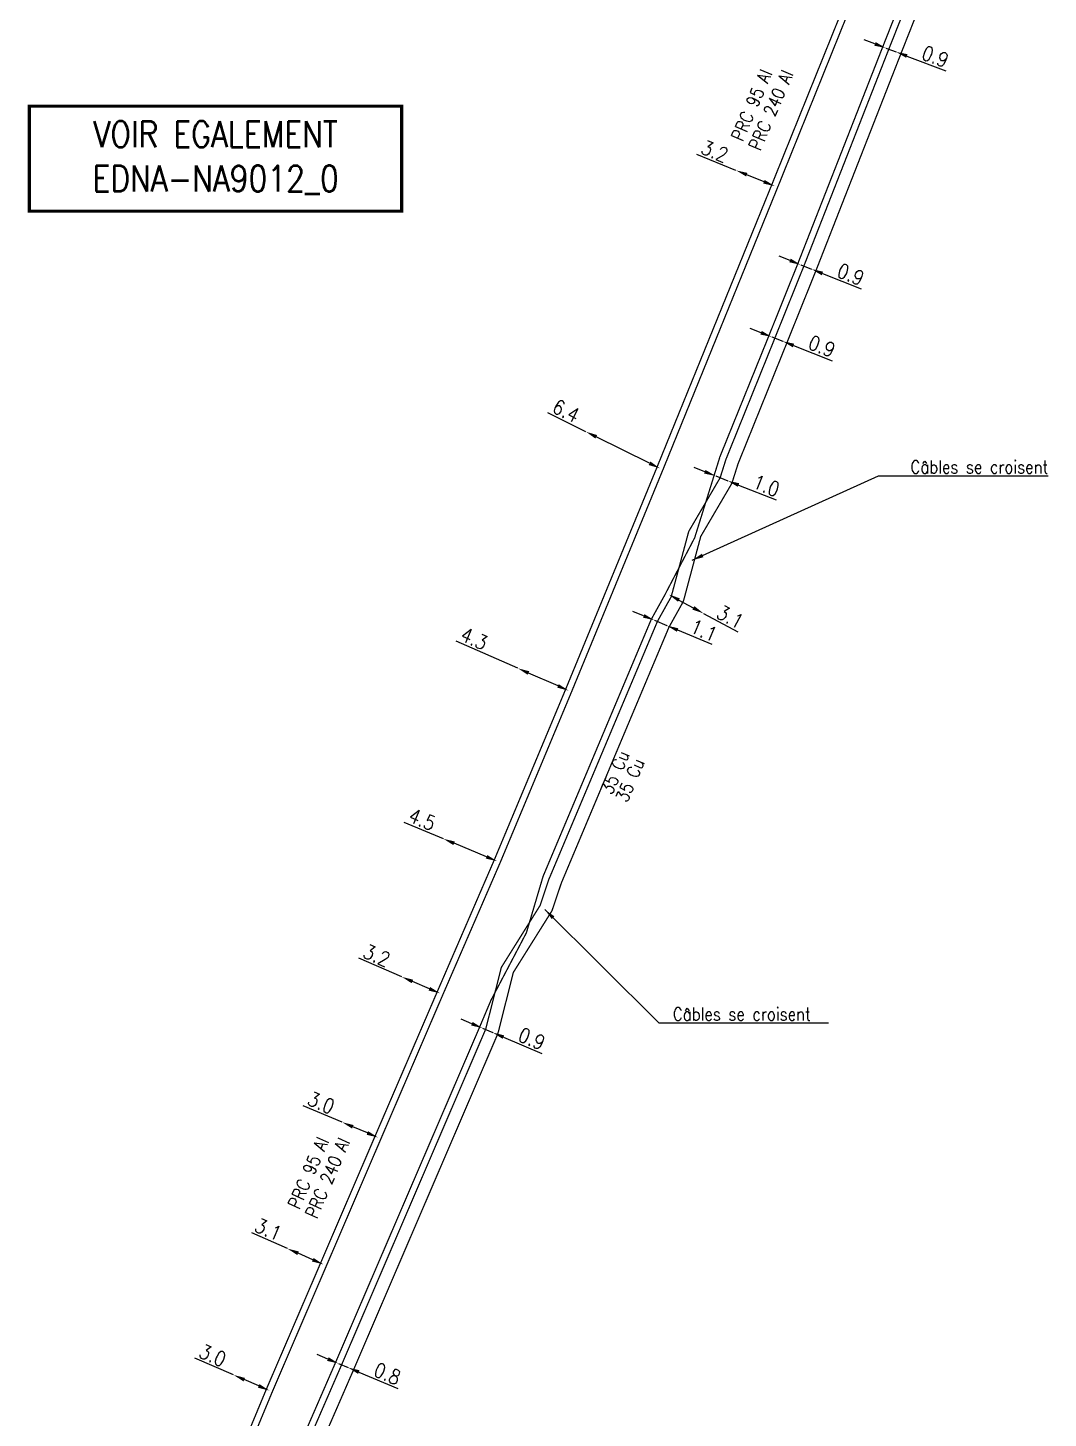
# Model space of a CAD drawing. Header units: millimetres. Extents: x 185000 to 186000, y 127000 to 128000.
# Drawn here: x 185376.5 to 185455.6, y 127358.8 to 127466.6 of the extents above; entities that cross this region are included whole.
import ezdxf
from ezdxf.enums import TextEntityAlignment as Align

# ---------------------------------------------------------------- set-up
doc = ezdxf.new("R2010")
doc.units = ezdxf.units.MM
doc.header["$PDMODE"] = 34
doc.layers.get('DEFPOINTS').update_dxf_attribs({"linetype": 'CONTINUOUS'})
doc.layers.add('M_120', color=5, linetype='M_ST_13')
doc.layers.add('M_930', color=7, linetype='CONTINUOUS')
doc.styles.get("Standard").update_dxf_attribs({"font": 'romans.shx', "width": 0.85})
doc.linetypes.add('M_ST_13', pattern='A,5,-0.3,["oo",Standard,S=1.5,R=0,X=0,Y=-0.5],-3', length=8.3)
doc.dimstyles.get("Standard").update_dxf_attribs({"dimtxt": 1.5, "dimasz": 1.2, "dimexe": 0.625, "dimexo": 0.625, "dimgap": 0.25, "dimtad": 1, "dimdec": 1, "dimzin": 0, "dimdsep": 46, "dimtxsty": 'Standard', "dimcen": -0.5, "dimadec": 0, "dimazin": 0, "dimtfac": 1, "dimtdec": 1, "dimtmove": 0, "dimatfit": 3, "dimfxl": 0, "dimtolj": 1, "dimtzin": 0, "dimarcsym": 0})

# ---------------------------------------------------------------- blocks, each defined once
blk = doc.blocks.new('*D91')
at = {"layer": 'DEFPOINTS', "color": 0, "linetype": 'Continuous', "transparency": 16777216}
for p in [(185411.77, 127389.04), (185412.55, 127388.71), (185412.55, 127388.71)]:
    blk.add_point(p, dxfattribs=at)
at = {"layer": 'M_120', "color": 0, "linetype": 'Continuous', "lineweight": -2, "transparency": 16777216}
for p, q in [((185410.94, 127389.39), (185410.11, 127389.75)), ((185411.77, 127389.04), (185412.55, 127388.71)), ((185413.38, 127388.35), (185416.35, 127387.09))]:
    blk.add_line(p, q, dxfattribs=at)
at = {"layer": 'M_120', "color": 0, "linetype": 'Continuous', "transparency": 16777216}
for points in [[(185411, 127389.53), (185410.88, 127389.26), (185411.77, 127389.04)], [(185413.44, 127388.49), (185413.32, 127388.22), (185412.55, 127388.71)]]:
    blk.add_solid(points, dxfattribs=at)
at = {"layer": 'M_120', "color": 0, "linetype": 'Continuous', "transparency": 16777216, "insert": (185415.58, 127388.23), "char_height": 1.125, "attachment_point": 5, "rotation": 336.9143}
blk.add_mtext('\\A1;0.9', dxfattribs=at)
blk = doc.blocks.new('*D92')
at = {"layer": 'DEFPOINTS', "color": 0, "linetype": 'Continuous', "transparency": 16777216}
for p in [(185425.08, 127420.65), (185426.04, 127420.24), (185426.04, 127420.24)]:
    blk.add_point(p, dxfattribs=at)
at = {"layer": 'M_120', "color": 0, "linetype": 'Continuous', "lineweight": -2, "transparency": 16777216}
for p, q in [((185424.24, 127420.99), (185423.41, 127421.34)), ((185425.08, 127420.65), (185426.04, 127420.24)), ((185426.87, 127419.9), (185429.52, 127418.79))]:
    blk.add_line(p, q, dxfattribs=at)
at = {"layer": 'M_120', "color": 0, "linetype": 'Continuous', "transparency": 16777216}
for points in [[(185424.3, 127421.13), (185424.19, 127420.86), (185425.08, 127420.65)], [(185426.93, 127420.03), (185426.82, 127419.76), (185426.04, 127420.24)]]:
    blk.add_solid(points, dxfattribs=at)
at = {"layer": 'M_120', "color": 0, "linetype": 'Continuous', "transparency": 16777216, "insert": (185428.9, 127419.86), "char_height": 1.125, "attachment_point": 5, "rotation": 337.3378}
blk.add_mtext('\\A1;1.1', dxfattribs=at)
blk = doc.blocks.new('*D93')
at = {"layer": 'DEFPOINTS', "color": 0, "linetype": 'Continuous', "transparency": 16777216}
for p in [(185429.83, 127431.83), (185430.76, 127431.46), (185430.76, 127431.46)]:
    blk.add_point(p, dxfattribs=at)
at = {"layer": 'M_120', "color": 0, "linetype": 'Continuous', "lineweight": -2, "transparency": 16777216}
for p, q in [((185428.99, 127432.16), (185428.15, 127432.49)), ((185429.83, 127431.83), (185430.76, 127431.46)), ((185431.59, 127431.13), (185434.52, 127429.98))]:
    blk.add_line(p, q, dxfattribs=at)
at = {"layer": 'M_120', "color": 0, "linetype": 'Continuous', "transparency": 16777216}
for points in [[(185429.04, 127432.3), (185428.93, 127432.02), (185429.83, 127431.83)], [(185431.65, 127431.27), (185431.54, 127430.99), (185430.76, 127431.46)]]:
    blk.add_solid(points, dxfattribs=at)
at = {"layer": 'M_120', "color": 0, "linetype": 'Continuous', "transparency": 16777216, "insert": (185433.75, 127431.09), "char_height": 1.125, "attachment_point": 5, "rotation": 338.4816}
blk.add_mtext('\\A1;1.0', dxfattribs=at)
blk = doc.blocks.new('*D125')
at = {"layer": 'DEFPOINTS', "color": 0, "linetype": 'Continuous', "transparency": 16777216}
for p in [(185400.61, 127363.06), (185401.35, 127362.75), (185401.35, 127362.75)]:
    blk.add_point(p, dxfattribs=at)
at = {"layer": 'M_120', "color": 0, "linetype": 'Continuous', "lineweight": -2, "transparency": 16777216}
for p, q in [((185399.78, 127363.41), (185398.95, 127363.76)), ((185400.61, 127363.06), (185401.35, 127362.75)), ((185402.17, 127362.4), (185405.2, 127361.13))]:
    blk.add_line(p, q, dxfattribs=at)
at = {"layer": 'M_120', "color": 0, "linetype": 'Continuous', "transparency": 16777216}
for points in [[(185399.84, 127363.55), (185399.72, 127363.27), (185400.61, 127363.06)], [(185402.23, 127362.54), (185402.12, 127362.26), (185401.35, 127362.75)]]:
    blk.add_solid(points, dxfattribs=at)
at = {"layer": 'M_120', "color": 0, "linetype": 'Continuous', "transparency": 16777216, "insert": (185404.39, 127362.28), "char_height": 1.125, "attachment_point": 5, "rotation": 337.1505}
blk.add_mtext('\\A1;0.8', dxfattribs=at)
blk = doc.blocks.new('*D126')
at = {"layer": 'DEFPOINTS', "color": 0, "linetype": 'Continuous', "transparency": 16777216}
for p in [(185426.19, 127422.65), (185428.89, 127421.18), (185428.89, 127421.18)]:
    blk.add_point(p, dxfattribs=at)
at = {"layer": 'M_120', "color": 0, "linetype": 'Continuous', "lineweight": -2, "transparency": 16777216}
for p, q in [((185426.98, 127422.22), (185428.09, 127421.61)), ((185428.89, 127421.18), (185431.53, 127419.75))]:
    blk.add_line(p, q, dxfattribs=at)
at = {"layer": 'M_120', "color": 0, "linetype": 'Continuous', "transparency": 16777216}
for points in [[(185427.05, 127422.35), (185426.91, 127422.09), (185426.19, 127422.65)], [(185428.17, 127421.75), (185428.02, 127421.48), (185428.89, 127421.18)]]:
    blk.add_solid(points, dxfattribs=at)
at = {"layer": 'M_120', "color": 0, "linetype": 'Continuous', "transparency": 16777216, "insert": (185430.96, 127420.91), "char_height": 1.125, "attachment_point": 5, "rotation": 331.5432}
blk.add_mtext('\\A1;3.1', dxfattribs=at)
blk = doc.blocks.new('*D127')
at = {"layer": 'DEFPOINTS', "color": 0, "linetype": 'Continuous', "transparency": 16777216}
for p in [(185434.18, 127442.6), (185435.02, 127442.27), (185435.02, 127442.27)]:
    blk.add_point(p, dxfattribs=at)
at = {"layer": 'M_120', "color": 0, "linetype": 'Continuous', "lineweight": -2, "transparency": 16777216}
for p, q in [((185433.34, 127442.93), (185432.51, 127443.26)), ((185434.18, 127442.6), (185435.02, 127442.27)), ((185435.86, 127441.94), (185438.86, 127440.76))]:
    blk.add_line(p, q, dxfattribs=at)
at = {"layer": 'M_120', "color": 0, "linetype": 'Continuous', "transparency": 16777216}
for points in [[(185433.4, 127443.07), (185433.29, 127442.79), (185434.18, 127442.6)], [(185435.91, 127442.08), (185435.8, 127441.8), (185435.02, 127442.27)]]:
    blk.add_solid(points, dxfattribs=at)
at = {"layer": 'M_120', "color": 0, "linetype": 'Continuous', "transparency": 16777216, "insert": (185438.05, 127441.88), "char_height": 1.125, "attachment_point": 5, "rotation": 338.4816}
blk.add_mtext('\\A1;0.9', dxfattribs=at)
blk = doc.blocks.new('*D128')
at = {"layer": 'DEFPOINTS', "color": 0, "linetype": 'Continuous', "transparency": 16777216}
for p in [(185436.42, 127448.19), (185437.26, 127447.86), (185437.26, 127447.86)]:
    blk.add_point(p, dxfattribs=at)
at = {"layer": 'M_120', "color": 0, "linetype": 'Continuous', "lineweight": -2, "transparency": 16777216}
for p, q in [((185435.59, 127448.53), (185434.75, 127448.86)), ((185436.42, 127448.19), (185437.26, 127447.86)), ((185438.09, 127447.52), (185441.09, 127446.32))]:
    blk.add_line(p, q, dxfattribs=at)
at = {"layer": 'M_120', "color": 0, "linetype": 'Continuous', "transparency": 16777216}
for points in [[(185435.64, 127448.67), (185435.53, 127448.39), (185436.42, 127448.19)], [(185438.15, 127447.66), (185438.04, 127447.38), (185437.26, 127447.86)]]:
    blk.add_solid(points, dxfattribs=at)
at = {"layer": 'M_120', "color": 0, "linetype": 'Continuous', "transparency": 16777216, "insert": (185440.29, 127447.45), "char_height": 1.125, "attachment_point": 5, "rotation": 338.1316}
blk.add_mtext('\\A1;0.9', dxfattribs=at)
blk = doc.blocks.new('*D129')
at = {"layer": 'DEFPOINTS', "color": 0, "linetype": 'Continuous', "transparency": 16777216}
for p in [(185443.01, 127464.99), (185443.8, 127464.69), (185443.8, 127464.69)]:
    blk.add_point(p, dxfattribs=at)
at = {"layer": 'M_120', "color": 0, "linetype": 'Continuous', "lineweight": -2, "transparency": 16777216}
for p, q in [((185442.16, 127465.31), (185441.32, 127465.63)), ((185443.01, 127464.99), (185443.8, 127464.69)), ((185444.64, 127464.37), (185447.66, 127463.22))]:
    blk.add_line(p, q, dxfattribs=at)
at = {"layer": 'M_120', "color": 0, "linetype": 'Continuous', "transparency": 16777216}
for points in [[(185442.22, 127465.45), (185442.11, 127465.17), (185443.01, 127464.99)], [(185444.69, 127464.51), (185444.59, 127464.23), (185443.8, 127464.69)]]:
    blk.add_solid(points, dxfattribs=at)
at = {"layer": 'M_120', "color": 0, "linetype": 'Continuous', "transparency": 16777216, "insert": (185446.84, 127464.33), "char_height": 1.125, "attachment_point": 5, "rotation": 339.1817}
blk.add_mtext('\\A1;0.9', dxfattribs=at)
blk = doc.blocks.new('*D512')
at = {"layer": 'DEFPOINTS', "color": 0, "linetype": 'Continuous', "transparency": 16777216}
for p in [(185392.47, 127362.18), (185392.47, 127362.18), (185395.24, 127360.97)]:
    blk.add_point(p, dxfattribs=at)
at = {"layer": 'M_120', "color": 0, "linetype": 'Continuous', "lineweight": -2, "transparency": 16777216}
for p, q in [((185392.47, 127362.18), (185389.47, 127363.49)), ((185394.42, 127361.33), (185393.3, 127361.82))]:
    blk.add_line(p, q, dxfattribs=at)
at = {"layer": 'M_120', "color": 0, "linetype": 'Continuous', "transparency": 16777216}
for points in [[(185393.36, 127361.95), (185393.24, 127361.68), (185392.47, 127362.18)], [(185394.48, 127361.47), (185394.36, 127361.19), (185395.24, 127360.97)]]:
    blk.add_solid(points, dxfattribs=at)
at = {"layer": 'M_120', "color": 0, "linetype": 'Continuous', "transparency": 16777216, "insert": (185390.86, 127363.7), "char_height": 1.125, "attachment_point": 5, "rotation": 336.3906}
blk.add_mtext('\\A1;3.0', dxfattribs=at)
blk = doc.blocks.new('*D513')
at = {"layer": 'DEFPOINTS', "color": 0, "linetype": 'Continuous', "transparency": 16777216}
for p in [(185396.64, 127371.97), (185396.64, 127371.97), (185399.44, 127370.74)]:
    blk.add_point(p, dxfattribs=at)
at = {"layer": 'M_120', "color": 0, "linetype": 'Continuous', "lineweight": -2, "transparency": 16777216}
for p, q in [((185396.64, 127371.97), (185393.89, 127373.19)), ((185398.61, 127371.11), (185397.47, 127371.61))]:
    blk.add_line(p, q, dxfattribs=at)
at = {"layer": 'M_120', "color": 0, "linetype": 'Continuous', "transparency": 16777216}
for points in [[(185397.53, 127371.75), (185397.41, 127371.47), (185396.64, 127371.97)], [(185398.67, 127371.24), (185398.55, 127370.97), (185399.44, 127370.74)]]:
    blk.add_solid(points, dxfattribs=at)
at = {"layer": 'M_120', "color": 0, "linetype": 'Continuous', "transparency": 16777216, "insert": (185395.16, 127373.45), "char_height": 1.125, "attachment_point": 5, "rotation": 336.2266}
blk.add_mtext('\\A1;3.1', dxfattribs=at)
blk = doc.blocks.new('*D514')
at = {"layer": 'DEFPOINTS', "color": 0, "linetype": 'Continuous', "transparency": 16777216}
for p in [(185400.89, 127381.76), (185400.89, 127381.76), (185403.66, 127380.58)]:
    blk.add_point(p, dxfattribs=at)
at = {"layer": 'M_120', "color": 0, "linetype": 'Continuous', "lineweight": -2, "transparency": 16777216}
for p, q in [((185400.89, 127381.76), (185397.87, 127383.04)), ((185402.84, 127380.93), (185401.71, 127381.41))]:
    blk.add_line(p, q, dxfattribs=at)
at = {"layer": 'M_120', "color": 0, "linetype": 'Continuous', "transparency": 16777216}
for points in [[(185401.77, 127381.54), (185401.65, 127381.27), (185400.89, 127381.76)], [(185402.89, 127381.07), (185402.78, 127380.79), (185403.66, 127380.58)]]:
    blk.add_solid(points, dxfattribs=at)
at = {"layer": 'M_120', "color": 0, "linetype": 'Continuous', "transparency": 16777216, "insert": (185399.26, 127383.27), "char_height": 1.125, "attachment_point": 5, "rotation": 336.9398}
blk.add_mtext('\\A1;3.0', dxfattribs=at)
blk = doc.blocks.new('*D515')
at = {"layer": 'DEFPOINTS', "color": 0, "linetype": 'Continuous', "transparency": 16777216}
for p in [(185405.51, 127393.02), (185405.51, 127393.02), (185408.46, 127391.75)]:
    blk.add_point(p, dxfattribs=at)
at = {"layer": 'M_120', "color": 0, "linetype": 'Continuous', "lineweight": -2, "transparency": 16777216}
for p, q in [((185405.51, 127393.02), (185402.17, 127394.46)), ((185407.64, 127392.1), (185406.33, 127392.66))]:
    blk.add_line(p, q, dxfattribs=at)
at = {"layer": 'M_120', "color": 0, "linetype": 'Continuous', "transparency": 16777216}
for points in [[(185406.39, 127392.8), (185406.27, 127392.53), (185405.51, 127393.02)], [(185407.7, 127392.24), (185407.58, 127391.96), (185408.46, 127391.75)]]:
    blk.add_solid(points, dxfattribs=at)
at = {"layer": 'M_120', "color": 0, "linetype": 'Continuous', "transparency": 16777216, "insert": (185403.56, 127394.68), "char_height": 1.125, "attachment_point": 5, "rotation": 336.7083}
blk.add_mtext('\\A1;3.2', dxfattribs=at)
blk = doc.blocks.new('*D516')
at = {"layer": 'DEFPOINTS', "color": 0, "linetype": 'Continuous', "transparency": 16777216}
for p in [(185408.73, 127403.72), (185408.73, 127403.72), (185412.9, 127401.98)]:
    blk.add_point(p, dxfattribs=at)
at = {"layer": 'M_120', "color": 0, "linetype": 'Continuous', "lineweight": -2, "transparency": 16777216}
for p, q in [((185408.73, 127403.72), (185405.7, 127404.98)), ((185412.07, 127402.33), (185409.56, 127403.37))]:
    blk.add_line(p, q, dxfattribs=at)
at = {"layer": 'M_120', "color": 0, "linetype": 'Continuous', "transparency": 16777216}
for points in [[(185409.61, 127403.51), (185409.5, 127403.23), (185408.73, 127403.72)], [(185412.13, 127402.46), (185412.01, 127402.19), (185412.9, 127401.98)]]:
    blk.add_solid(points, dxfattribs=at)
at = {"layer": 'M_120', "color": 0, "linetype": 'Continuous', "transparency": 16777216, "insert": (185407.09, 127405.21), "char_height": 1.125, "attachment_point": 5, "rotation": 337.3788}
blk.add_mtext('\\A1;4.5', dxfattribs=at)
blk = doc.blocks.new('*D517')
at = {"layer": 'DEFPOINTS', "color": 0, "linetype": 'Continuous', "transparency": 16777216}
for p in [(185414.5, 127416.93), (185414.5, 127416.93), (185418.43, 127415.2)]:
    blk.add_point(p, dxfattribs=at)
at = {"layer": 'M_120', "color": 0, "linetype": 'Continuous', "lineweight": -2, "transparency": 16777216}
for p, q in [((185414.5, 127416.93), (185409.72, 127419.02)), ((185417.61, 127415.56), (185415.33, 127416.56))]:
    blk.add_line(p, q, dxfattribs=at)
at = {"layer": 'M_120', "color": 0, "linetype": 'Continuous', "transparency": 16777216}
for points in [[(185415.39, 127416.7), (185415.26, 127416.43), (185414.5, 127416.93)], [(185417.67, 127415.7), (185417.55, 127415.43), (185418.43, 127415.2)]]:
    blk.add_solid(points, dxfattribs=at)
at = {"layer": 'M_120', "color": 0, "linetype": 'Continuous', "transparency": 16777216, "insert": (185411.11, 127419.23), "char_height": 1.125, "attachment_point": 5, "rotation": 336.3109}
blk.add_mtext('\\A1;4.3', dxfattribs=at)
blk = doc.blocks.new('*D518')
at = {"layer": 'DEFPOINTS', "color": 0, "linetype": 'Continuous', "transparency": 16777216}
for p in [(185419.77, 127435.26), (185419.77, 127435.26), (185425.51, 127432.42)]:
    blk.add_point(p, dxfattribs=at)
at = {"layer": 'M_120', "color": 0, "linetype": 'Continuous', "lineweight": -2, "transparency": 16777216}
for p, q in [((185419.77, 127435.26), (185416.83, 127436.72)), ((185424.7, 127432.82), (185420.57, 127434.86))]:
    blk.add_line(p, q, dxfattribs=at)
at = {"layer": 'M_120', "color": 0, "linetype": 'Continuous', "transparency": 16777216}
for points in [[(185420.64, 127435), (185420.51, 127434.73), (185419.77, 127435.26)], [(185424.77, 127432.95), (185424.63, 127432.68), (185425.51, 127432.42)]]:
    blk.add_solid(points, dxfattribs=at)
at = {"layer": 'M_120', "color": 0, "linetype": 'Continuous', "transparency": 16777216, "insert": (185418.23, 127436.87), "char_height": 1.125, "attachment_point": 5, "rotation": 333.6016}
blk.add_mtext('\\A1;6.4', dxfattribs=at)
blk = doc.blocks.new('*D519')
at = {"layer": 'DEFPOINTS', "color": 0, "linetype": 'Continuous', "transparency": 16777216}
for p in [(185431.4, 127455.51), (185431.4, 127455.51), (185434.4, 127454.29)]:
    blk.add_point(p, dxfattribs=at)
at = {"layer": 'M_120', "color": 0, "linetype": 'Continuous', "lineweight": -2, "transparency": 16777216}
for p, q in [((185431.4, 127455.51), (185428.36, 127456.75)), ((185433.57, 127454.63), (185432.23, 127455.17))]:
    blk.add_line(p, q, dxfattribs=at)
at = {"layer": 'M_120', "color": 0, "linetype": 'Continuous', "transparency": 16777216}
for points in [[(185432.29, 127455.31), (185432.18, 127455.04), (185431.4, 127455.51)], [(185433.62, 127454.77), (185433.51, 127454.49), (185434.4, 127454.29)]]:
    blk.add_solid(points, dxfattribs=at)
at = {"layer": 'M_120', "color": 0, "linetype": 'Continuous', "transparency": 16777216, "insert": (185429.75, 127456.99), "char_height": 1.125, "attachment_point": 5, "rotation": 337.8879}
blk.add_mtext('\\A1;3.2', dxfattribs=at)

msp = doc.modelspace()

# ---------------------------------------------------------------- linework, layer by layer
at = {"layer": 'M_120', "const_width": 0.1}
for points in [[(185386.34, 127316.3), (185385.75, 127317.18), (185384.88, 127319.35), (185384.61, 127321.46), (185385.71, 127324.61), (185392.81, 127341.58), (185396.56, 127350.61), (185401.76, 127362.56), (185412.9, 127388.51, 0.039632), (185412.98, 127388.74), (185414.15, 127393.37), (185417.14, 127398.14), (185417.87, 127400.3), (185426.2, 127420.1), (185427.23, 127421.95, 0.061298), (185427.37, 127422.29), (185428.67, 127427.15), (185431.01, 127431.14, 0.056852), (185431.14, 127431.45), (185431.56, 127432.78), (185435.34, 127442.14), (185437.59, 127447.73), (185444.17, 127464.53), (185450.75, 127481.17)], [(185395.18, 127351.2), (185400.38, 127363.16), (185411.54, 127389.14), (185412.41, 127391.2, -0.021223), (185412.43, 127391.24), (185415.16, 127396.44), (185416.45, 127400.8, -0.027411), (185416.47, 127400.85), (185424.83, 127420.71, -0.027134), (185424.88, 127420.8), (185425.96, 127422.75, 0.006417), (185425.96, 127422.76), (185428.17, 127426.99, 0.044693), (185428.21, 127427.08), (185430.14, 127433.27, -0.020379), (185430.15, 127433.31), (185433.95, 127442.7), (185436.19, 127448.28), (185442.77, 127465.08, -0.000819), (185442.77, 127465.08), (185449.35, 127481.71)], [(185395.64, 127351), (185400.84, 127362.96), (185411.98, 127388.91, 0.039632), (185412.01, 127388.98), (185413.22, 127393.76), (185416.23, 127398.57), (185416.92, 127400.64, -0.018339), (185416.94, 127400.67), (185425.29, 127420.51, -0.027134), (185425.31, 127420.56), (185426.36, 127422.44, 0.061298), (185426.4, 127422.55), (185427.72, 127427.47, -0.067032), (185427.77, 127427.59), (185430.14, 127431.64, 0.056852), (185430.19, 127431.75), (185430.62, 127433.12), (185434.41, 127442.51), (185436.66, 127448.1), (185443.24, 127464.9, -0.000819), (185443.24, 127464.9), (185449.82, 127481.53)], [(185439.49, 127467.58), (185434.17, 127454.39), (185425.28, 127432.51), (185418.2, 127415.3), (185412.67, 127402.08), (185408.24, 127391.84), (185403.43, 127380.67), (185399.21, 127370.84), (185395.01, 127361.07), (185391.66, 127353.01), (185387.68, 127343.79), (185383.56, 127333.93, 0.414197), (185384.1, 127332.62), (185391.6, 127329.49, -0.420567), (185391.87, 127328.83), (185391.78, 127328.64), (185389.3, 127323.04), (185386.47, 127316.65, 0.280271), (185386.6, 127315.61), (185388.2, 127313.62)]]:
    msp.add_lwpolyline(points, format="xyb", dxfattribs=at)
at = {"layer": 'M_120'}
msp.add_lwpolyline([(185439.95, 127467.39, 0.1, 0.1, 0), (185434.63, 127454.2, 0.1, 0.1, 0), (185425.74, 127432.32, 0.1, 0.1, 0), (185418.66, 127415.11, 0.1, 0.1, 0), (185413.13, 127401.88, 0.1, 0.1, 0), (185408.69, 127391.65, 0.1, 0.1, 0), (185403.89, 127380.48, 0.1, 0.1, 0), (185399.67, 127370.65, 0.1, 0.1, 0), (185395.47, 127360.87, 0.1, 0.1, 0), (185392.12, 127352.81, 0.1, 0.1, 0), (185388.14, 127343.6, 0.1, 0.1, 0), (185384.02, 127333.74, 0.1, 0.1, 0.414197), (185384.29, 127333.09, 0.1, 0.1, 0), (185390.22, 127330.61, 0.1, 0.1, 0), (185391.79, 127329.95, 0.1, 0.1, -0.420567), (185392.32, 127328.62, 0.1, 0.1, 0), (185392.24, 127328.44, 0.1, 0.1, 0), (185389.76, 127322.84, 0.1, 0.1, 0), (185387.05, 127316.72, 0.1, 0.1, 0.280271), (185387.18, 127315.69, 0.1, 0.1, 0), (185388.59, 127313.94, 0, 0, 0)], format="xyseb", dxfattribs=at)
at = {"layer": 'M_930', "const_width": 0.25}
msp.add_lwpolyline([(185376.65, 127460.48), (185405.5, 127460.48), (185405.5, 127452.35), (185376.65, 127452.35)], close=True, dxfattribs=at)

# ---------------------------------------------------------------- texts
at = {"layer": 'M_120', "width": 0.85}
for s, p in [('PRC 95 Al', (185432.61, 127460.57)), ('PRC 240 Al', (185434.11, 127460.18)), ('35 Cu', (185422.02, 127408.87)), ('35 Cu', (185423.19, 127408.27)), ('PRC 95 Al', (185398.26, 127377.84)), ('PRC 240 Al', (185399.75, 127377.45))]:
    msp.add_text(s, height=1, rotation=66.6967, dxfattribs=at).set_placement(p, align=Align.MIDDLE)
at = {"layer": 'M_120', "linetype": 'Continuous', "char_height": 1}
for insert, attachment_point in [((185455.59, 127432.03), 9), ((185426.51, 127389.64), 7)]:
    msp.add_mtext('Câbles se croisent', dxfattribs=dict(at, insert=insert, attachment_point=attachment_point))
at = {"layer": 'M_930', "width": 0.85}
for s, p in [('VOIR EGALEMENT', (185391.08, 127457.31)), ('EDNA-NA9012_0', (185391.08, 127453.88))]:
    msp.add_text(s, height=2, dxfattribs=at).set_placement(p, align=Align.CENTER)

# ---------------------------------------------------------------- dimensions: what is measured, and where the dimension line sits
at = {"layer": 'M_120', "linetype": 'Continuous'}
for base, p1, p2, angle, picture, middle in [((185443.8, 127464.69), (185443.01, 127464.99), (185443.8, 127464.69), 159.1817, '*D129', (185446.57, 127463.63)), ((185431.4, 127455.51), (185434.4, 127454.29), (185431.4, 127455.51), 337.8879, '*D519', (185429.46, 127456.3)), ((185437.26, 127447.86), (185436.42, 127448.19), (185437.26, 127447.86), 158.1316, '*D128', (185440.01, 127446.75)), ((185435.02, 127442.27), (185434.18, 127442.6), (185435.02, 127442.27), 158.4816, '*D127', (185437.78, 127441.18)), ((185419.77, 127435.26), (185425.51, 127432.42), (185419.77, 127435.26), 333.6016, '*D518', (185417.89, 127436.19)), ((185430.76, 127431.46), (185429.83, 127431.83), (185430.76, 127431.46), 158.4816, '*D93', (185433.47, 127430.39)), ((185428.89, 127421.18), (185426.19, 127422.65), (185428.89, 127421.18), 151.5432, '*D126', (185430.6, 127420.25)), ((185426.044, 127420.243), (185425.0751, 127420.6476), (185426.044, 127420.243), 157.3378, '*D92', (185428.6134, 127419.1702)), ((185414.5, 127416.93), (185418.43, 127415.2), (185414.5, 127416.93), 336.3109, '*D517', (185410.81, 127418.55)), ((185408.73, 127403.72), (185412.9, 127401.98), (185408.73, 127403.72), 337.3788, '*D516', (185406.8, 127404.52)), ((185405.51, 127393.02), (185408.46, 127391.75), (185405.51, 127393.02), 336.7083, '*D515', (185403.26, 127393.99)), ((185412.55, 127388.71), (185411.77, 127389.04), (185412.55, 127388.71), 156.9143, '*D91', (185415.28, 127387.54)), ((185400.89, 127381.76), (185403.66, 127380.58), (185400.89, 127381.76), 336.9398, '*D514', (185398.96, 127382.58)), ((185396.64, 127371.97), (185399.44, 127370.74), (185396.64, 127371.97), 336.2266, '*D513', (185394.86, 127372.76)), ((185392.47, 127362.18), (185395.24, 127360.97), (185392.47, 127362.18), 336.3906, '*D512', (185390.56, 127363.01)), ((185401.35, 127362.75), (185400.61, 127363.06), (185401.35, 127362.75), 157.1505, '*D125', (185404.1, 127361.59))]:
    dim = msp.add_linear_dim(base=base, p1=p1, p2=p2, angle=angle, dimstyle='Standard', override={"dimscale": 0.75}, dxfattribs=at)
    dim.commit()
    dim.dimension.update_dxf_attribs({"geometry": picture, "text_midpoint": middle, "dimtype": 160})

# ---------------------------------------------------------------- leaders
at = {"layer": 'M_120', "linetype": 'Continuous', "annotation_type": 0, "has_hookline": 1, "hookline_direction": 0, "text_width": 12.06}
for points in [[(185428, 127425.3), (185442.44, 127431.84), (185443.34, 127431.84)], [(185416.59, 127398.24), (185425.42, 127389.45), (185426.32, 127389.45)]]:
    msp.add_leader(points, dimstyle='Standard', override={"dimscale": 0.75}, dxfattribs=at)

doc.saveas('drawing.dxf')
